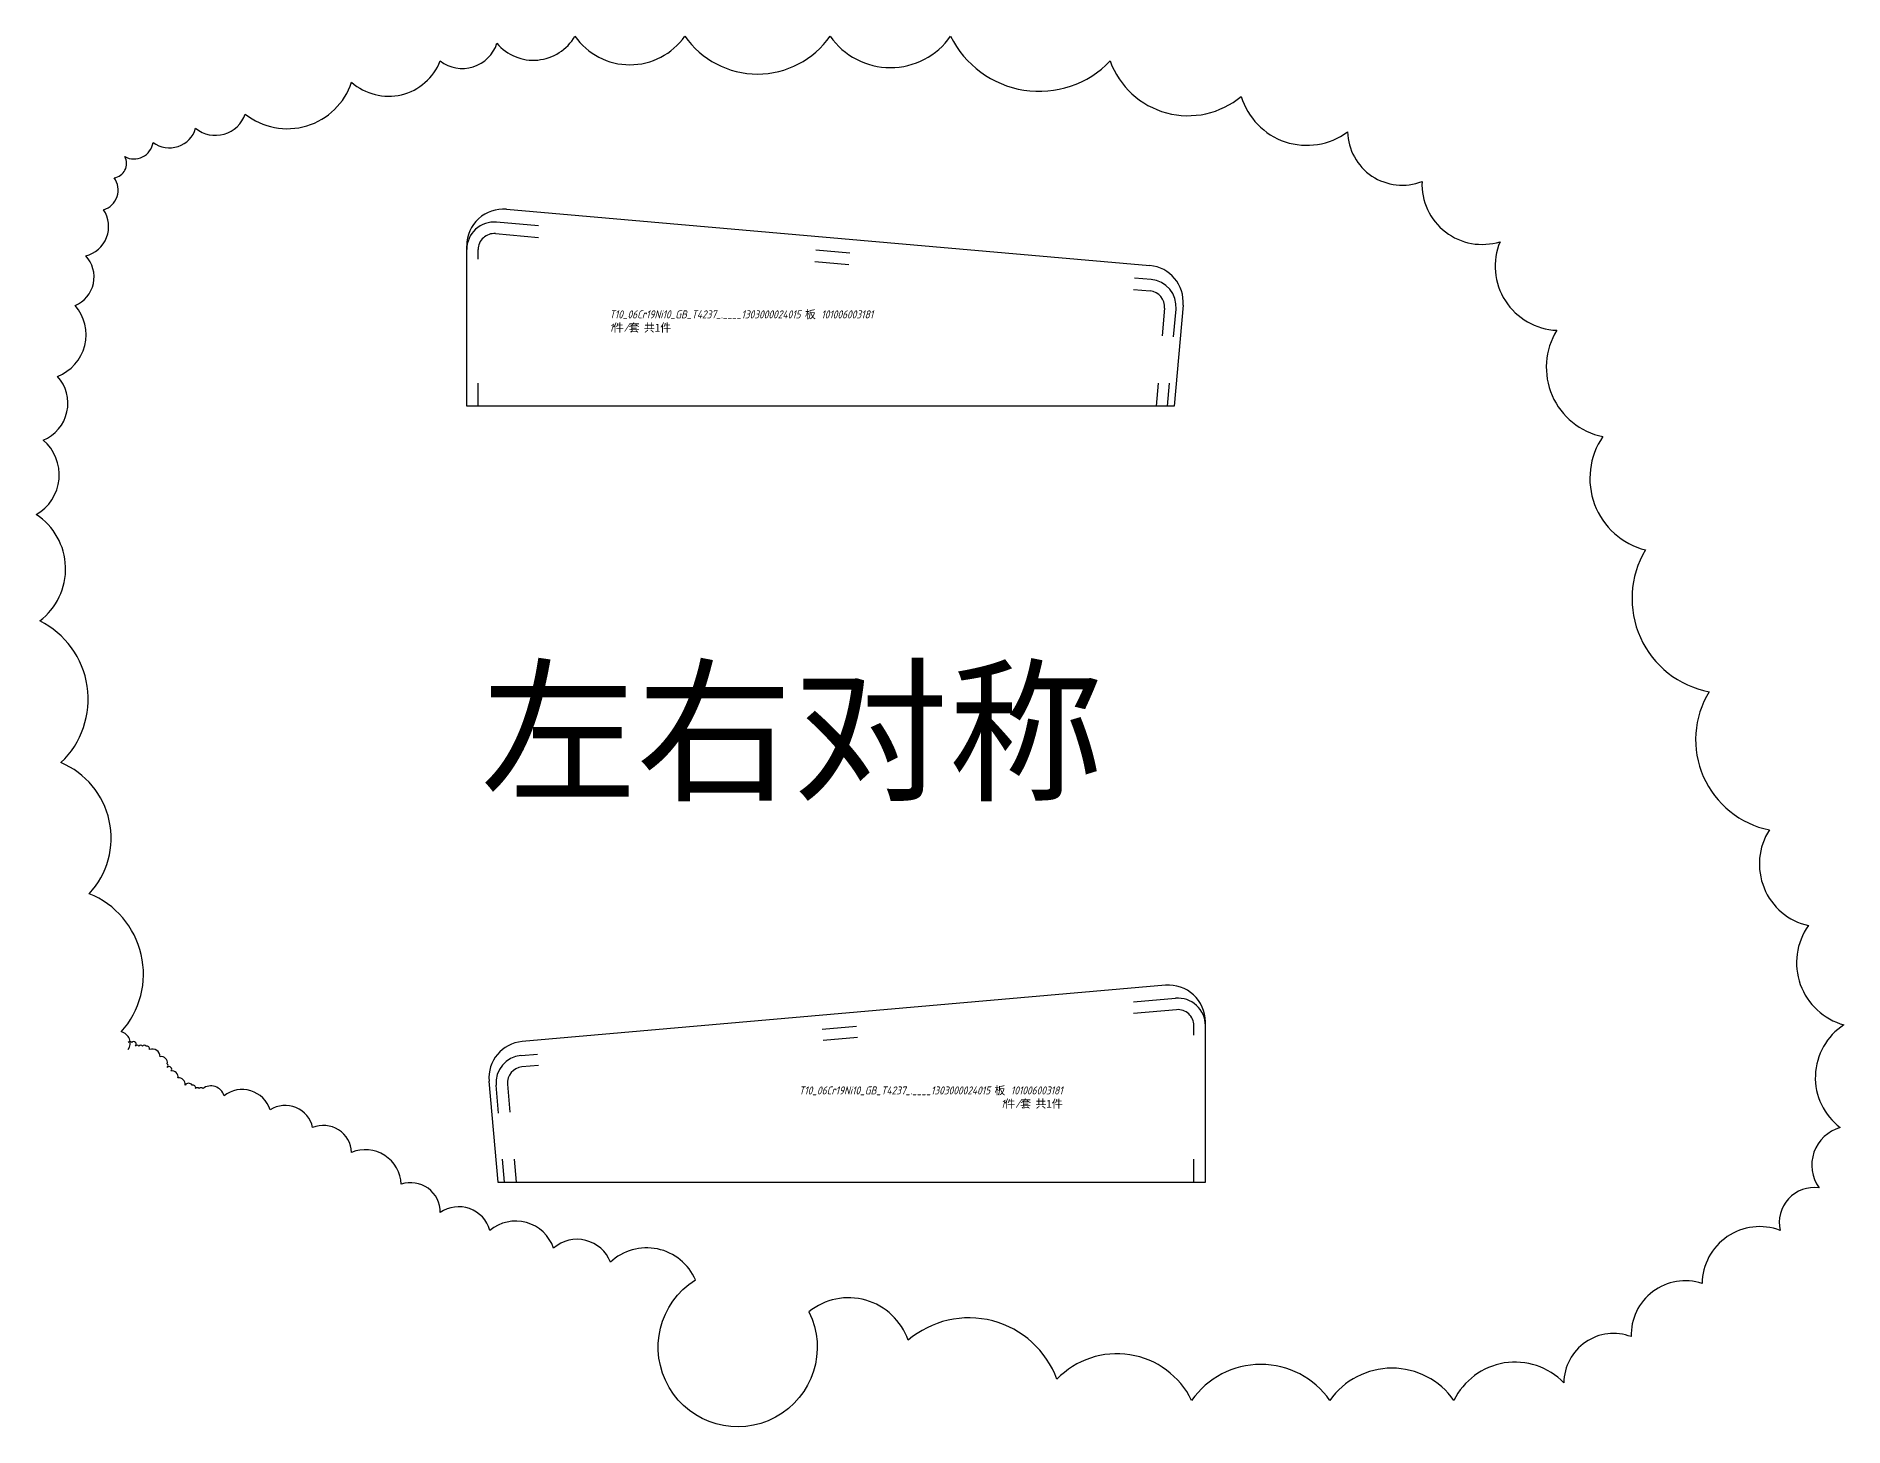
# Model space of a CAD drawing. Header units: millimetres. Extents: x -3655 to 91731, y -8503 to 8404.
# Drawn here: x 31379 to 32170, y -822 to -214 of the extents above; entities that cross this region are included whole.
import ezdxf

# ---------------------------------------------------------------- set-up
doc = ezdxf.new("R2010")
doc.units = ezdxf.units.MM
doc.styles.get("Standard").update_dxf_attribs({"font": 'gbeitc.shx', "bigfont": 'gbcbig.shx'})

# ---------------------------------------------------------------- blocks, each defined once
blk = doc.blocks.new('板 101006003181')
at = {"color": 6, "linetype": 'Continuous'}
for p, q in [((9040.37, 599.71), (9021.98, 601.32)), ((9021.54, 596.32), (9040.35, 594.67)), ((9013.95, 585.23), (9013.95, 589.36)), ((9176.56, 587.8), (9161.62, 589.1)), ((9161.18, 584.1), (9176.12, 582.8)), ((9300.7, 571.9), (9307.9, 571.27)), ((9308.34, 576.27), (9301.14, 576.9)), ((9314.25, 563.7), (9313.19, 551.58)), ((9318.19, 551.14), (9319.25, 563.27)), ((9013.95, 520.91), (9013.95, 530.91)), ((9311.38, 530.91), (9310.51, 520.91)), ((9315.54, 520.91), (9316.42, 530.91))]:
    blk.add_line(p, q, dxfattribs=at)
at = {"color": 7, "linetype": 'Continuous'}
for p, q in [((9026.33, 606.99), (9307.79, 582.37)), ((9008.94, 520.91), (9008.94, 591.05)), ((9322.34, 565.03), (9318.48, 520.91)), ((9318.48, 520.91), (9008.94, 520.91))]:
    blk.add_line(p, q, dxfattribs=at)
for centre, start, end in [((9024.94, 591.05), 85, 180), ((9306.4, 566.43), 355, 85)]:
    blk.add_arc(centre, 16, start, end, dxfattribs=at)
at = {"color": 6, "linetype": 'Continuous'}
for centre, radius, start, end in [((9020.94, 589.36), 12, 85, 180), ((9020.94, 589.36), 6.98, 85, 180), ((9307.29, 564.31), 6.98, 355, 85), ((9307.29, 564.31), 12, 355, 85)]:
    blk.add_arc(centre, radius, start, end, dxfattribs=at)
at = {"color": 3, "insert": (9071.36, 562.76), "char_height": 3.5, "width": 196.5338, "attachment_point": 1}
blk.add_mtext('T10_06Cr19Ni10_GB_T4237_.____1303000024015 {\\fSimSun|b0|i0|c134|p2;板 }101006003181\\P1{\\fSimSun|b0|i0|c134|p2;件}/{\\fSimSun|b0|i0|c134|p2;套} {\\fSimSun|b0|i0|c134|p2;共1件}', dxfattribs=at)
blk = doc.blocks.new('板 101006003181-1')
at = {"color": 7, "linetype": 'Continuous'}
for p, q in [((9547.75, 267.61), (9266.28, 242.98)), ((9565.14, 181.53), (9565.14, 251.67)), ((9251.74, 225.65), (9255.6, 181.53)), ((9255.6, 181.53), (9565.14, 181.53))]:
    blk.add_line(p, q, dxfattribs=at)
at = {"color": 6, "linetype": 'Continuous'}
for p, q in [((9533.7, 260.33), (9552.09, 261.94)), ((9552.53, 256.94), (9533.72, 255.29)), ((9397.51, 248.41), (9412.46, 249.72)), ((9560.12, 245.85), (9560.12, 249.98)), ((9265.74, 236.88), (9272.94, 237.51)), ((9412.89, 244.72), (9397.95, 243.41)), ((9273.37, 232.52), (9266.17, 231.89)), ((9255.89, 211.76), (9254.83, 223.88)), ((9259.83, 224.32), (9260.89, 212.2)), ((9258.53, 181.53), (9257.66, 191.53)), ((9262.7, 191.53), (9263.57, 181.53)), ((9560.12, 181.53), (9560.12, 191.53))]:
    blk.add_line(p, q, dxfattribs=at)
at = {"color": 7, "linetype": 'Continuous'}
for centre, start, end in [((9549.14, 251.67), 0, 95), ((9267.68, 227.05), 95, 185)]:
    blk.add_arc(centre, 16, start, end, dxfattribs=at)
at = {"color": 6, "linetype": 'Continuous'}
for centre, radius, start, end in [((9553.14, 249.98), 12, 0, 95), ((9553.14, 249.98), 6.98, 0, 95), ((9266.78, 224.93), 12, 95, 185), ((9266.78, 224.93), 6.98, 95, 185)]:
    blk.add_arc(centre, radius, start, end, dxfattribs=at)
at = {"color": 3, "insert": (9502.72, 223.38), "char_height": 3.5, "width": 196.5338, "attachment_point": 3}
blk.add_mtext('T10_06Cr19Ni10_GB_T4237_.____1303000024015 {\\fSimSun|b0|i0|c134|p2;板 }101006003181\\P1{\\fSimSun|b0|i0|c134|p2;件}/{\\fSimSun|b0|i0|c134|p2;套} {\\fSimSun|b0|i0|c134|p2;共1件}', dxfattribs=at)

msp = doc.modelspace()

# ---------------------------------------------------------------- linework, layer by layer
at = {"color": 2}
msp.add_lwpolyline([(31418.97069, -657.22643, 0.52056705), (31415.86931, -649.47812, 0.52056705), (31415.86931, -649.47812, 0.52056705), (31401.91315, -589.04132, 0.52056705), (31401.91315, -589.04132, 0.52056705), (31389.50768, -531.70385, 0.52056705), (31389.50768, -531.70385, 0.52056705), (31380.20356, -469.71739, 0.52056705), (31380.20356, -469.71739, 0.52056705), (31378.65287, -423.22754, 0.52056705), (31378.65287, -423.22754, 0.52056705), (31381.75425, -390.68465, 0.52056705), (31381.75425, -390.68465, 0.52056705), (31387.95698, -362.79075, 0.52056705), (31387.95698, -362.79075, 0.52056705), (31395.71041, -331.79752, 0.52056705), (31395.71041, -331.79752, 0.52056705), (31400.36246, -310.10226, 0.52056705), (31400.36246, -310.10226, 0.52056705), (31408.11589, -289.95666, 0.52056705), (31408.11589, -289.95666, 0.52056705), (31412.76794, -276.00971, 0.52056705), (31412.76794, -276.00971, 0.52056705), (31417.42, -266.71173, 0.52056705), (31417.42, -266.71173, 0.52056705), (31429.82548, -260.51309, 0.52056705), (31429.82548, -260.51309, 0.52056705), (31448.4337, -254.31444, 0.52056705), (31448.4337, -254.31444, 0.52056705), (31470.14329, -248.1158, 0.52056705), (31470.14329, -248.1158, 0.52056705), (31516.66384, -234.16885, 0.52056705), (31516.66384, -234.16885, 0.52056705), (31555.43095, -224.87087, 0.52056705), (31555.43095, -224.87087, 0.52056705), (31580.24191, -217.12257, 0.52056705), (31580.24191, -217.12257, 0.52056705), (31614.35698, -214.02325, 0.52056705), (31614.35698, -214.02325, 0.52056705), (31662.42822, -214.02325, 0.52056705), (31662.42822, -214.02325, 0.52056705), (31726.0063, -214.02325, 0.52056705), (31726.0063, -214.02325, 0.52056705), (31778.72958, -214.02325, 0.52056705), (31778.72958, -214.02325, 0.52056705), (31848.51041, -224.87087, 0.52056705), (31848.51041, -224.87087, 0.52056705), (31905.88574, -240.36749, 0.52056705), (31905.88574, -240.36749, 0.52056705), (31952.40629, -255.86411, 0.52056705), (31952.40629, -255.86411, 0.52056705), (31984.97069, -277.55937, 0.52056705), (31984.97069, -277.55937, 0.52056705), (32019.08574, -303.90361, 0.52056705), (32019.08574, -303.90361, 0.52056705), (32043.89671, -342.64515, 0.52056705), (32043.89671, -342.64515, 0.52056705), (32064.05561, -389.13499, 0.52056705), (32064.05561, -389.13499, 0.52056705), (32082.66382, -438.72416, 0.52056705), (32082.66382, -438.72416, 0.52056705), (32110.57616, -500.71062, 0.52056705), (32110.57616, -500.71062, 0.52056705), (32136.93779, -561.14742, 0.52056705), (32136.93779, -561.14742, 0.52056705), (32153.99533, -602.98828, 0.52056705), (32153.99533, -602.98828, 0.52056705), (32169.50219, -646.3788, 0.52056705), (32169.50219, -646.3788, 0.52056705), (32167.9515, -691.31898, 0.52056705), (32167.9515, -691.31898, 0.52056705), (32158.64738, -717.66322, 0.52056705), (32158.64738, -717.66322, 0.52056705), (32141.58985, -736.25917, 0.52056705), (32141.58985, -736.25917, 0.52056705), (32107.47478, -759.50408, 0.52056705), (32107.47478, -759.50408, 0.52056705), (32076.46109, -782.74901, 0.52056705), (32076.46109, -782.74901, 0.52056705), (32046.99808, -802.89461, 0.52056705), (32046.99808, -802.89461, 0.52056705), (31998.92684, -810.64292, 0.52056705), (31998.92684, -810.64292, 0.52056705), (31944.65287, -810.64292, 0.52056705), (31944.65287, -810.64292, 0.52056705), (31884.17615, -810.64292, 0.52056705), (31884.17615, -810.64292, 0.52056705), (31825.25013, -801.34494, 0.52056705), (31825.25013, -801.34494, 0.52056705), (31760.12137, -784.29867, 0.52056705), (31760.12137, -784.29867, 0.52056705), (31716.70219, -771.90137, 0.52056705), (31716.70219, -771.90137, -2.255316821), (31667.08027, -757.95442, 0.52056705), (31667.08027, -757.95442, 0.52056705), (31629.86384, -750.20612, 0.52056705), (31629.86384, -750.20612, 0.52056705), (31605.05288, -744.00747, 0.52056705), (31605.05288, -744.00747, 0.52056705), (31577.14054, -736.25917, 0.52056705), (31577.14054, -736.25917, 0.52056705), (31555.43095, -728.51086, 0.52056705), (31555.43095, -728.51086, 0.52056705), (31538.37342, -716.11356, 0.52056705), (31538.37342, -716.11356, 0.52056705), (31516.66384, -702.16661, 0.52056705), (31516.66384, -702.16661, 0.52056705), (31499.60631, -691.31898, 0.52056705), (31499.60631, -691.31898, 0.52056705), (31480.99808, -683.57067, 0.52056705), (31480.99808, -683.57067, 0.52056705), (31460.83918, -677.37203, 0.52056705), (31460.83918, -677.37203, 0.52056705), (31451.53507, -674.27271, 0.52056705), (31451.53507, -674.27271, 0.52056705), (31449.98438, -674.27271, 0.52056705), (31449.98438, -674.27271, 0.52056705), (31448.4337, -674.27271, 0.52056705), (31448.4337, -674.27271, 0.52056705), (31446.88301, -672.72304, 0.52056705), (31446.88301, -672.72304, 0.52056705), (31443.78165, -672.72304, 0.52056705), (31443.78165, -672.72304, 0.52056705), (31440.68028, -669.62372, 0.52056705), (31440.68028, -669.62372, 0.52056705), (31437.5789, -666.5244, 0.52056705), (31437.5789, -666.5244, 0.52056705), (31437.5789, -664.97474, 0.52056705), (31437.5789, -664.97474, 0.52056705), (31436.02822, -664.97474, 0.52056705), (31436.02822, -664.97474, 0.52056705), (31436.02822, -663.42507, 0.52056705), (31436.02822, -663.42507, 0.52056705), (31432.92684, -660.32575, 0.52056705), (31432.92684, -660.32575, 0.52056705), (31428.27479, -657.22643, 0.52056705), (31428.27479, -657.22643, 0.52056705), (31426.72411, -655.67676, 0.52056705), (31426.72411, -655.67676, 0.52056705), (31425.17342, -655.67676, 0.52056705), (31425.17342, -655.67676, 0.52056705), (31423.62274, -655.67676, 0.52056705), (31423.62274, -655.67676, 0.52056705), (31422.07205, -655.67676, 0.52056705), (31422.07205, -655.67676, 0.52056705), (31422.07205, -654.12711, 0.52056705), (31422.07205, -654.12711, 0.52056705), (31420.52136, -654.12711, 0.52056705), (31420.52136, -654.12711, 0.52056705), (31418.97069, -654.12711, 0.52056705), (31418.97069, -654.12711)], format="xyb", dxfattribs=at)

# ---------------------------------------------------------------- block references
for name, p in [('板 101006003181', (22558.08322, -896.70322)), ('板 101006003181-1', (22325.029, -896.70322))]:
    msp.add_blockref(name, p)

# ---------------------------------------------------------------- texts
at = {"insert": (31573.12031, -493.13233), "char_height": 50, "attachment_point": 1}
msp.add_mtext_dynamic_manual_height_columns('{\\fSimSun|b0|i0|c134|p2;\\C6;左右对称}', width=320.8824751, gutter_width=12.5, heights=[0], dxfattribs=at)

doc.saveas('drawing.dxf')
